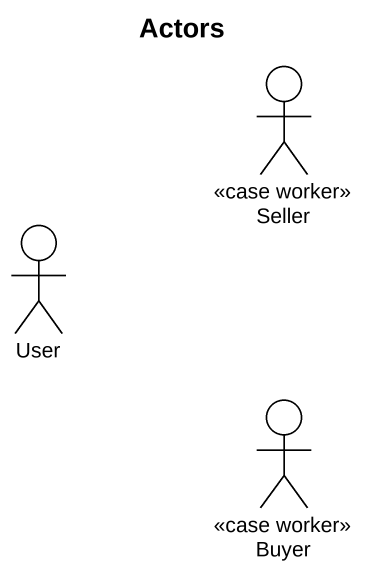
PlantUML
@startuml
title Actors
actor Seller <<case worker>>
actor User
actor Buyer <<case worker>>
@enduml
